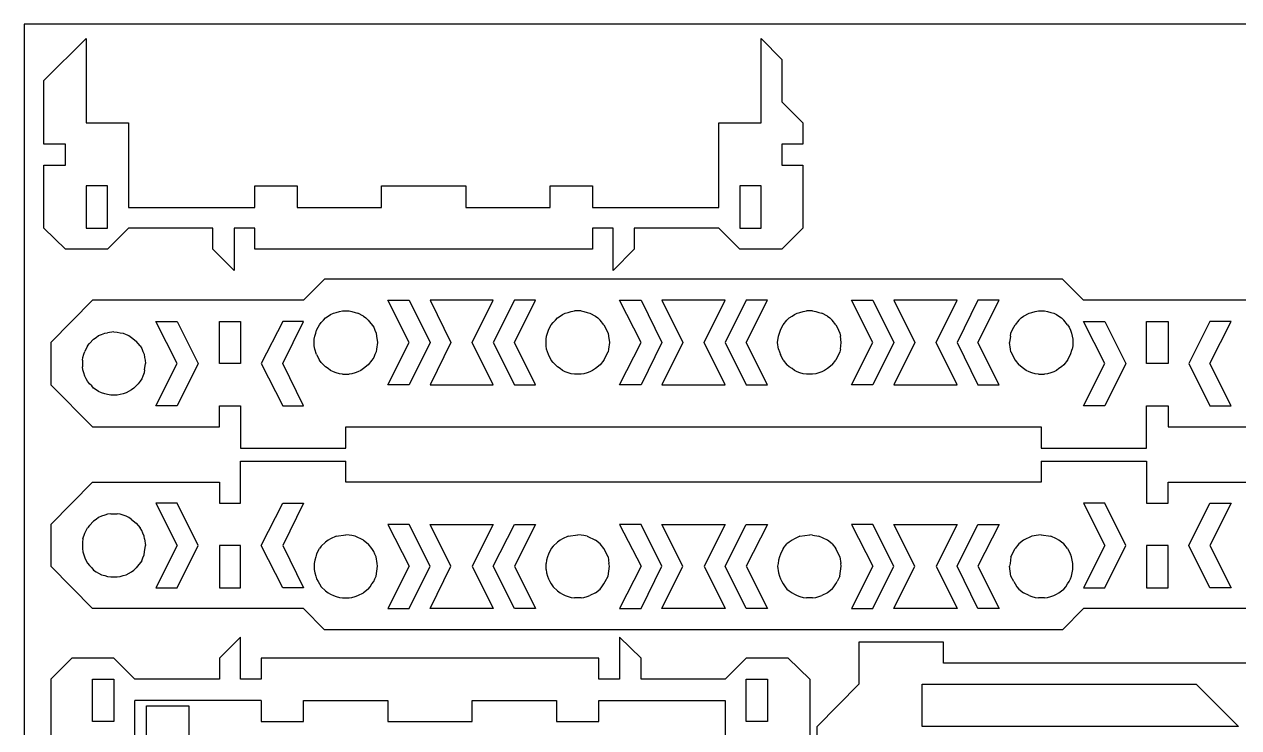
# Model space of a CAD drawing. Extents: x -1891 to 1891, y -1891 to 1891.
# Drawn here: x -1891 to 321, y 610 to 1891 of the extents above; entities that cross this region are included whole.
import ezdxf

# ---------------------------------------------------------------- set-up
doc = ezdxf.new("R2010")
doc.units = 0
doc.header["$MEASUREMENT"] = 0
doc.layers.get('0').update_dxf_attribs({"linetype": 'CONTINUOUS'})

msp = doc.modelspace()

# ---------------------------------------------------------------- linework, layer by layer
for p, q in [((1891.00968, 1891.00968), (-1891.00968, 1891.00968)), ((-1891.00968, 1891.00968), (-1891.00968, -1891.00968)), ((-1855.132176, 1788.792672), (-1778.085516, 1864.992672)), ((-1778.085516, 1864.992672), (-1778.085516, 1711.746)), ((-548.73906, 1711.746), (-548.73906, 1864.992672)), ((-548.73906, 1864.992672), (-510.63906, 1826.892672)), ((-510.63906, 1826.892672), (-510.63906, 1749.846)), ((-1855.132176, 1672.79934), (-1855.132176, 1788.792672)), ((-510.63906, 1749.846), (-472.53906, 1711.746)), ((-1778.085516, 1711.746), (-1701.038844, 1711.746)), ((-1701.038844, 1711.746), (-1701.038844, 1557.652668)), ((-625.785732, 1557.652668), (-625.785732, 1711.746)), ((-625.785732, 1711.746), (-548.73906, 1711.746)), ((-472.53906, 1711.746), (-472.53906, 1672.79934)), ((-1816.185516, 1672.79934), (-1855.132176, 1672.79934)), ((-1816.185516, 1634.69934), (-1816.185516, 1672.79934)), ((-472.53906, 1672.79934), (-510.63906, 1672.79934)), ((-510.63906, 1672.79934), (-510.63906, 1634.69934)), ((-1855.132176, 1519.552668), (-1855.132176, 1634.69934)), ((-1855.132176, 1634.69934), (-1816.185516, 1634.69934)), ((-510.63906, 1634.69934), (-472.53906, 1634.69934)), ((-472.53906, 1634.69934), (-472.53906, 1519.552668)), ((-1778.085516, 1596.59934), (-1778.085516, 1519.552668)), ((-1739.138844, 1596.59934), (-1778.085516, 1596.59934)), ((-1739.138844, 1519.552668), (-1739.138844, 1596.59934)), ((-1470.745512, 1596.59934), (-1393.712388, 1596.59934)), ((-1470.745512, 1557.652668), (-1470.745512, 1596.59934)), ((-1393.712388, 1596.59934), (-1393.712388, 1557.652668)), ((-1240.465728, 1596.59934), (-1086.372396, 1596.59934)), ((-1240.465728, 1557.652668), (-1240.465728, 1596.59934)), ((-1086.372396, 1596.59934), (-1086.372396, 1557.652668)), ((-933.125724, 1596.59934), (-856.079064, 1596.59934)), ((-933.125724, 1557.652668), (-933.125724, 1596.59934)), ((-856.079064, 1596.59934), (-856.079064, 1557.652668)), ((-548.73906, 1596.59934), (-587.685732, 1596.59934)), ((-587.685732, 1596.59934), (-587.685732, 1519.552668)), ((-548.73906, 1519.552668), (-548.73906, 1596.59934)), ((-1701.038844, 1557.652668), (-1470.745512, 1557.652668)), ((-1393.712388, 1557.652668), (-1240.465728, 1557.652668)), ((-1086.372396, 1557.652668), (-933.125724, 1557.652668)), ((-856.079064, 1557.652668), (-625.785732, 1557.652668)), ((-1816.185516, 1481.452668), (-1855.132176, 1519.552668)), ((-1778.085516, 1519.552668), (-1739.138844, 1519.552668)), ((-1701.038844, 1519.552668), (-1739.138844, 1481.452668)), ((-1547.792184, 1519.552668), (-1701.038844, 1519.552668)), ((-1547.792184, 1481.452668), (-1547.792184, 1519.552668)), ((-1470.745512, 1519.552668), (-1508.845512, 1519.552668)), ((-1508.845512, 1519.552668), (-1508.845512, 1442.506008)), ((-1470.745512, 1481.452668), (-1470.745512, 1519.552668)), ((-817.979064, 1519.552668), (-856.079064, 1519.552668)), ((-856.079064, 1519.552668), (-856.079064, 1481.452668)), ((-817.979064, 1442.506008), (-817.979064, 1519.552668)), ((-779.879064, 1519.552668), (-779.879064, 1481.452668)), ((-625.785732, 1519.552668), (-779.879064, 1519.552668)), ((-587.685732, 1481.452668), (-625.785732, 1519.552668)), ((-587.685732, 1519.552668), (-548.73906, 1519.552668)), ((-472.53906, 1519.552668), (-510.63906, 1481.452668)), ((-1739.138844, 1481.452668), (-1816.185516, 1481.452668)), ((-1508.845512, 1442.506008), (-1547.792184, 1481.452668)), ((-856.079064, 1481.452668), (-1470.745512, 1481.452668)), ((-779.879064, 1481.452668), (-817.979064, 1442.506008)), ((-510.63906, 1481.452668), (-587.685732, 1481.452668)), ((-1344.063012, 1426.641004), (-1382.163012, 1388.541004)), ((0.416556, 1426.641004), (-1344.063012, 1426.641004)), ((38.516556, 1388.541004), (0.416556, 1426.641004)), ((-1766.549676, 1388.541004), (-1842.749676, 1311.494332)), ((-1382.163012, 1388.541004), (-1766.549676, 1388.541004)), ((-1228.929888, 1388.541004), (-1189.983228, 1388.541004)), ((-1189.983228, 1311.494332), (-1228.929888, 1388.541004)), ((-1189.983228, 1388.541004), (-1151.883228, 1311.494332)), ((-1151.883228, 1388.541004), (-1113.783228, 1311.494332)), ((-1036.736556, 1388.541004), (-1151.883228, 1388.541004)), ((-1074.836556, 1311.494332), (-1036.736556, 1388.541004)), ((-997.789896, 1388.541004), (-1036.736556, 1311.494332)), ((-959.689896, 1388.541004), (-997.789896, 1388.541004)), ((-997.789896, 1311.494332), (-959.689896, 1388.541004)), ((-767.496564, 1311.494332), (-806.443224, 1388.541004)), ((-806.443224, 1388.541004), (-767.496564, 1388.541004)), ((-767.496564, 1388.541004), (-729.396564, 1311.494332)), ((-614.249892, 1388.541004), (-729.396564, 1388.541004)), ((-729.396564, 1388.541004), (-691.296564, 1311.494332)), ((-652.349892, 1311.494332), (-614.249892, 1388.541004)), ((-576.149892, 1388.541004), (-614.249892, 1311.494332)), ((-537.203232, 1388.541004), (-576.149892, 1388.541004)), ((-576.149892, 1311.494332), (-537.203232, 1388.541004)), ((-345.009888, 1311.494332), (-383.95656, 1388.541004)), ((-383.95656, 1388.541004), (-345.009888, 1388.541004)), ((-345.009888, 1388.541004), (-306.909888, 1311.494332)), ((-306.909888, 1388.541004), (-268.809888, 1311.494332)), ((-191.763228, 1388.541004), (-306.909888, 1388.541004)), ((-229.863228, 1311.494332), (-191.763228, 1388.541004)), ((-153.676776, 1388.541004), (-191.763228, 1311.494332)), ((-114.730104, 1388.541004), (-153.676776, 1388.541004)), ((-153.676776, 1311.494332), (-114.730104, 1388.541004)), ((422.903232, 1388.541004), (38.516556, 1388.541004)), ((-1651.403016, 1349.594332), (-1612.456344, 1349.594332)), ((-1612.456344, 1273.394332), (-1651.403016, 1349.594332)), ((-1612.456344, 1349.594332), (-1574.356344, 1273.394332)), ((-1535.409684, 1349.594332), (-1497.309684, 1349.594332)), ((-1535.409684, 1273.394332), (-1535.409684, 1349.594332)), ((-1497.309684, 1349.594332), (-1497.309684, 1273.394332)), ((-1420.263012, 1349.594332), (-1459.209684, 1273.394332)), ((-1382.163012, 1349.594332), (-1420.263012, 1349.594332)), ((-1420.263012, 1273.394332), (-1382.163012, 1349.594332)), ((-1349.98968, 1347.901), (-1345.756344, 1352.134336)), ((-1345.756344, 1352.134336), (-1342.36968, 1356.367672)), ((-1342.36968, 1356.367672), (-1337.289684, 1359.754336)), ((-1337.289684, 1359.754336), (-1333.056348, 1362.29434)), ((-1333.056348, 1362.29434), (-1327.976352, 1364.834332)), ((-1327.976352, 1364.834332), (-1322.896344, 1366.527664)), ((-1322.896344, 1366.527664), (-1316.983224, 1368.221008)), ((-1316.983224, 1368.221008), (-1311.056556, 1369.067668)), ((-1311.056556, 1369.067668), (-1299.203232, 1369.067668)), ((-1299.203232, 1369.067668), (-1294.123224, 1368.221008)), ((-1294.123224, 1368.221008), (-1288.196556, 1366.527664)), ((-1288.196556, 1366.527664), (-1283.11656, 1364.834332)), ((-1272.956556, 1359.754336), (-1283.11656, 1364.834332)), ((-1272.956556, 1359.754336), (-1268.723232, 1356.367672)), ((-1268.723232, 1356.367672), (-1264.489896, 1352.134336)), ((-1264.489896, 1352.134336), (-1254.329892, 1339.43434)), ((-927.516564, 1347.901), (-923.283228, 1352.134336)), ((-923.283228, 1352.134336), (-919.896564, 1356.367672)), ((-919.896564, 1356.367672), (-914.816556, 1359.754336)), ((-914.816556, 1359.754336), (-910.583232, 1362.29434)), ((-910.583232, 1362.29434), (-905.503224, 1364.834332)), ((-905.503224, 1364.834332), (-900.423228, 1366.527664)), ((-900.423228, 1366.527664), (-894.49656, 1368.221008)), ((-894.49656, 1368.221008), (-888.569892, 1369.067668)), ((-876.716556, 1369.067668), (-888.569892, 1369.067668)), ((-876.716556, 1369.067668), (-871.63656, 1368.221008)), ((-871.63656, 1368.221008), (-865.709892, 1366.527664)), ((-865.709892, 1366.527664), (-860.629896, 1364.834332)), ((-860.629896, 1364.834332), (-850.469892, 1359.754336)), ((-850.469892, 1359.754336), (-846.236556, 1356.367672)), ((-846.236556, 1356.367672), (-842.003232, 1352.134336)), ((-835.229892, 1343.667664), (-842.003232, 1352.134336)), ((-508.416564, 1343.667664), (-501.643224, 1352.134336)), ((-501.643224, 1352.134336), (-497.409888, 1356.367672)), ((-497.409888, 1356.367672), (-492.329892, 1359.754336)), ((-492.329892, 1359.754336), (-488.096556, 1362.29434)), ((-488.096556, 1362.29434), (-483.01656, 1364.834332)), ((-483.01656, 1364.834332), (-477.936564, 1366.527664)), ((-477.936564, 1366.527664), (-472.009896, 1368.221008)), ((-472.009896, 1368.221008), (-466.083228, 1369.067668)), ((-455.076564, 1369.067668), (-466.083228, 1369.067668)), ((-455.076564, 1369.067668), (-449.149896, 1368.221008)), ((-449.149896, 1368.221008), (-443.223228, 1366.527664)), ((-443.223228, 1366.527664), (-438.143232, 1364.834332)), ((-427.983228, 1359.754336), (-438.143232, 1364.834332)), ((-427.983228, 1359.754336), (-423.749892, 1356.367672)), ((-423.749892, 1356.367672), (-419.516556, 1352.134336)), ((-412.743228, 1343.667664), (-419.516556, 1352.134336)), ((-79.170108, 1352.134336), (-85.943436, 1343.667664)), ((-79.170108, 1352.134336), (-74.936772, 1356.367672)), ((-74.936772, 1356.367672), (-70.703436, 1359.754336)), ((-70.703436, 1359.754336), (-60.543444, 1364.834332)), ((-60.543444, 1364.834332), (-55.463436, 1366.527664)), ((-55.463436, 1366.527664), (-49.536768, 1368.221008)), ((-49.536768, 1368.221008), (-43.610112, 1369.067668)), ((-43.610112, 1369.067668), (-32.603436, 1369.067668)), ((-32.603436, 1369.067668), (-26.676768, 1368.221008)), ((-26.676768, 1368.221008), (-20.750112, 1366.527664)), ((-20.750112, 1366.527664), (-15.670104, 1364.834332)), ((-15.670104, 1364.834332), (-10.590108, 1362.29434)), ((-10.590108, 1362.29434), (-6.356772, 1359.754336)), ((-6.356772, 1359.754336), (-1.276776, 1356.367672)), ((-1.276776, 1356.367672), (2.95656, 1352.134336)), ((9.729888, 1343.667664), (2.95656, 1352.134336)), ((38.516556, 1349.594332), (77.463228, 1349.594332)), ((77.463228, 1273.394332), (38.516556, 1349.594332)), ((77.463228, 1349.594332), (115.563228, 1273.394332)), ((153.663228, 1349.594332), (192.609888, 1349.594332)), ((153.663228, 1273.394332), (153.663228, 1349.594332)), ((192.609888, 1349.594332), (192.609888, 1273.394332)), ((268.809888, 1349.594332), (230.709888, 1273.394332)), ((307.75656, 1349.594332), (268.809888, 1349.594332)), ((268.809888, 1273.394332), (307.75656, 1349.594332)), ((-1750.463016, 1325.887672), (-1744.536348, 1328.427664)), ((-1744.536348, 1328.427664), (-1739.456352, 1329.274336)), ((-1727.603016, 1330.967668), (-1739.456352, 1329.274336)), ((-1727.603016, 1330.967668), (-1721.676348, 1330.121008)), ((-1721.676348, 1330.121008), (-1716.596352, 1329.274336)), ((-1716.596352, 1329.274336), (-1710.669684, 1328.427664)), ((-1710.669684, 1328.427664), (-1705.589676, 1325.887672)), ((-1361.843016, 1323.347668), (-1360.149684, 1328.427664)), ((-1360.149684, 1328.427664), (-1358.456352, 1334.354332)), ((-1358.456352, 1334.354332), (-1355.916348, 1339.43434)), ((-1355.916348, 1339.43434), (-1353.376344, 1343.667664)), ((-1353.376344, 1343.667664), (-1349.98968, 1347.901)), ((-1254.329892, 1339.43434), (-1252.63656, 1334.354332)), ((-1252.63656, 1334.354332), (-1250.096556, 1328.427664)), ((-1250.096556, 1328.427664), (-1249.249896, 1323.347668)), ((-939.369888, 1323.347668), (-937.676556, 1328.427664)), ((-937.676556, 1328.427664), (-935.983224, 1334.354332)), ((-935.983224, 1334.354332), (-933.443232, 1339.43434)), ((-933.443232, 1339.43434), (-930.903228, 1343.667664)), ((-930.903228, 1343.667664), (-927.516564, 1347.901)), ((-835.229892, 1343.667664), (-832.689888, 1339.43434)), ((-832.689888, 1339.43434), (-830.149896, 1334.354332)), ((-830.149896, 1334.354332), (-827.609892, 1328.427664)), ((-827.609892, 1328.427664), (-826.763232, 1323.347668)), ((-516.883224, 1323.347668), (-515.189892, 1328.427664)), ((-515.189892, 1328.427664), (-513.49656, 1334.354332)), ((-513.49656, 1334.354332), (-510.956556, 1339.43434)), ((-510.956556, 1339.43434), (-508.416564, 1343.667664)), ((-412.743228, 1343.667664), (-410.203224, 1339.43434)), ((-410.203224, 1339.43434), (-407.663232, 1334.354332)), ((-407.663232, 1334.354332), (-405.123228, 1328.427664)), ((-405.123228, 1328.427664), (-404.276556, 1323.347668)), ((-94.410108, 1323.347668), (-93.563436, 1328.427664)), ((-93.563436, 1328.427664), (-91.023444, 1334.354332)), ((-91.023444, 1334.354332), (-88.48344, 1339.43434)), ((-88.48344, 1339.43434), (-85.943436, 1343.667664)), ((9.729888, 1343.667664), (12.269892, 1339.43434)), ((12.269892, 1339.43434), (14.809896, 1334.354332)), ((14.809896, 1334.354332), (16.503228, 1328.427664)), ((16.503228, 1328.427664), (18.19656, 1323.347668)), ((-1842.749676, 1311.494332), (-1842.749676, 1234.447672)), ((-1775.863008, 1305.567664), (-1780.943016, 1295.407672)), ((-1775.863008, 1305.567664), (-1772.476344, 1309.801)), ((-1772.476344, 1309.801), (-1764.856344, 1317.421)), ((-1764.856344, 1317.421), (-1759.776348, 1320.807664)), ((-1759.776348, 1320.807664), (-1755.543012, 1324.19434)), ((-1755.543012, 1324.19434), (-1750.463016, 1325.887672)), ((-1705.589676, 1325.887672), (-1700.50968, 1324.19434)), ((-1700.50968, 1324.19434), (-1695.429684, 1320.807664)), ((-1695.429684, 1320.807664), (-1686.963012, 1314.034336)), ((-1680.189684, 1305.567664), (-1686.963012, 1314.034336)), ((-1680.189684, 1305.567664), (-1676.803008, 1300.487668)), ((-1362.689676, 1317.421), (-1361.843016, 1323.347668)), ((-1362.689676, 1305.567664), (-1362.689676, 1317.421)), ((-1361.843016, 1299.641008), (-1362.689676, 1305.567664)), ((-1249.249896, 1323.347668), (-1247.556564, 1311.494332)), ((-1247.556564, 1311.494332), (-1249.249896, 1299.641008)), ((-1228.929888, 1234.447672), (-1189.983228, 1311.494332)), ((-1151.883228, 1311.494332), (-1189.983228, 1234.447672)), ((-1113.783228, 1311.494332), (-1151.883228, 1234.447672)), ((-1036.736556, 1234.447672), (-1074.836556, 1311.494332)), ((-1036.736556, 1311.494332), (-997.789896, 1234.447672)), ((-959.689896, 1234.447672), (-997.789896, 1311.494332)), ((-940.21656, 1317.421), (-939.369888, 1323.347668)), ((-940.21656, 1305.567664), (-940.21656, 1317.421)), ((-939.369888, 1299.641008), (-940.21656, 1305.567664)), ((-826.763232, 1323.347668), (-825.069888, 1311.494332)), ((-825.069888, 1311.494332), (-826.763232, 1299.641008)), ((-806.443224, 1234.447672), (-767.496564, 1311.494332)), ((-729.396564, 1311.494332), (-767.496564, 1234.447672)), ((-691.296564, 1311.494332), (-729.396564, 1234.447672)), ((-614.249892, 1234.447672), (-652.349892, 1311.494332)), ((-614.249892, 1311.494332), (-576.149892, 1234.447672)), ((-537.203232, 1234.447672), (-576.149892, 1311.494332)), ((-518.576556, 1311.494332), (-516.883224, 1323.347668)), ((-516.883224, 1299.641008), (-518.576556, 1311.494332)), ((-402.583224, 1311.494332), (-404.276556, 1323.347668)), ((-404.276556, 1299.641008), (-402.583224, 1311.494332)), ((-383.95656, 1234.447672), (-345.009888, 1311.494332)), ((-306.909888, 1311.494332), (-345.009888, 1234.447672)), ((-268.809888, 1311.494332), (-306.909888, 1234.447672)), ((-191.763228, 1234.447672), (-229.863228, 1311.494332)), ((-191.763228, 1311.494332), (-153.676776, 1234.447672)), ((-114.730104, 1234.447672), (-153.676776, 1311.494332)), ((-94.410108, 1323.347668), (-96.10344, 1311.494332)), ((-94.410108, 1299.641008), (-96.10344, 1311.494332)), ((18.19656, 1323.347668), (19.043232, 1317.421)), ((19.043232, 1305.567664), (18.19656, 1299.641008)), ((19.043232, 1317.421), (19.043232, 1305.567664)), ((-1785.176352, 1279.321), (-1784.32968, 1284.401008)), ((-1784.32968, 1284.401008), (-1782.636348, 1290.327664)), ((-1782.636348, 1290.327664), (-1780.943016, 1295.407672)), ((-1676.803008, 1300.487668), (-1675.109676, 1295.407672)), ((-1675.109676, 1295.407672), (-1672.569684, 1290.327664)), ((-1672.569684, 1290.327664), (-1671.723012, 1284.401008)), ((-1671.723012, 1284.401008), (-1670.876352, 1279.321)), ((-1358.456352, 1289.481004), (-1361.843016, 1299.641008)), ((-1358.456352, 1289.481004), (-1353.376344, 1279.321)), ((-1254.329892, 1284.401008), (-1257.716556, 1279.321)), ((-1252.63656, 1289.481004), (-1254.329892, 1284.401008)), ((-1250.096556, 1294.561), (-1252.63656, 1289.481004)), ((-1249.249896, 1299.641008), (-1250.096556, 1294.561)), ((-935.983224, 1289.481004), (-939.369888, 1299.641008)), ((-930.903228, 1279.321), (-935.983224, 1289.481004)), ((-835.229892, 1279.321), (-827.609892, 1294.561)), ((-826.763232, 1299.641008), (-827.609892, 1294.561)), ((-516.883224, 1299.641008), (-513.49656, 1289.481004)), ((-508.416564, 1279.321), (-513.49656, 1289.481004)), ((-405.123228, 1294.561), (-412.743228, 1279.321)), ((-404.276556, 1299.641008), (-405.123228, 1294.561)), ((-93.563436, 1294.561), (-94.410108, 1299.641008)), ((-93.563436, 1294.561), (-85.943436, 1279.321)), ((9.729888, 1279.321), (14.809896, 1289.481004)), ((14.809896, 1289.481004), (18.19656, 1299.641008)), ((-1785.176352, 1279.321), (-1785.176352, 1267.467664)), ((-1784.32968, 1261.541008), (-1785.176352, 1267.467664)), ((-1782.636348, 1256.461), (-1784.32968, 1261.541008)), ((-1671.723012, 1261.541008), (-1672.569684, 1256.461)), ((-1671.723012, 1261.541008), (-1670.02968, 1273.394332)), ((-1670.876352, 1279.321), (-1670.02968, 1273.394332)), ((-1651.403016, 1196.347672), (-1612.456344, 1273.394332)), ((-1574.356344, 1273.394332), (-1612.456344, 1196.347672)), ((-1497.309684, 1273.394332), (-1535.409684, 1273.394332)), ((-1459.209684, 1273.394332), (-1420.263012, 1196.347672)), ((-1382.163012, 1196.347672), (-1420.263012, 1273.394332)), ((-1349.98968, 1275.087664), (-1353.376344, 1279.321)), ((-1342.36968, 1267.467664), (-1349.98968, 1275.087664)), ((-1337.289684, 1264.081), (-1342.36968, 1267.467664)), ((-1333.056348, 1260.694336), (-1337.289684, 1264.081)), ((-1272.956556, 1264.081), (-1278.036564, 1260.694336)), ((-1264.489896, 1270.85434), (-1272.956556, 1264.081)), ((-1257.716556, 1279.321), (-1264.489896, 1270.85434)), ((-927.516564, 1275.087664), (-930.903228, 1279.321)), ((-919.896564, 1267.467664), (-927.516564, 1275.087664)), ((-914.816556, 1264.081), (-919.896564, 1267.467664)), ((-910.583232, 1260.694336), (-914.816556, 1264.081)), ((-850.469892, 1264.081), (-855.549888, 1260.694336)), ((-842.003232, 1270.85434), (-850.469892, 1264.081)), ((-835.229892, 1279.321), (-842.003232, 1270.85434)), ((-508.416564, 1279.321), (-501.643224, 1270.85434)), ((-497.409888, 1267.467664), (-501.643224, 1270.85434)), ((-492.329892, 1264.081), (-497.409888, 1267.467664)), ((-488.096556, 1260.694336), (-492.329892, 1264.081)), ((-427.983228, 1264.081), (-433.063224, 1260.694336)), ((-419.516556, 1270.85434), (-427.983228, 1264.081)), ((-419.516556, 1270.85434), (-412.743228, 1279.321)), ((-85.943436, 1279.321), (-79.170108, 1270.85434)), ((-70.703436, 1264.081), (-79.170108, 1270.85434)), ((-65.62344, 1260.694336), (-70.703436, 1264.081)), ((-6.356772, 1264.081), (-10.590108, 1260.694336)), ((-1.276776, 1267.467664), (-6.356772, 1264.081)), ((2.95656, 1270.85434), (-1.276776, 1267.467664)), ((9.729888, 1279.321), (2.95656, 1270.85434)), ((38.516556, 1196.347672), (77.463228, 1273.394332)), ((115.563228, 1273.394332), (77.463228, 1196.347672)), ((192.609888, 1273.394332), (153.663228, 1273.394332)), ((230.709888, 1273.394332), (268.809888, 1196.347672)), ((307.75656, 1196.347672), (268.809888, 1273.394332)), ((-1780.943016, 1250.534332), (-1782.636348, 1256.461)), ((-1778.403012, 1245.454336), (-1780.943016, 1250.534332)), ((-1775.863008, 1241.221), (-1778.403012, 1245.454336)), ((-1772.476344, 1236.141004), (-1775.863008, 1241.221)), ((-1680.189684, 1241.221), (-1683.576348, 1236.141004)), ((-1676.803008, 1245.454336), (-1680.189684, 1241.221)), ((-1675.109676, 1250.534332), (-1676.803008, 1245.454336)), ((-1672.569684, 1256.461), (-1675.109676, 1250.534332)), ((-1327.976352, 1258.154332), (-1333.056348, 1260.694336)), ((-1322.896344, 1256.461), (-1327.976352, 1258.154332)), ((-1316.983224, 1254.767668), (-1322.896344, 1256.461)), ((-1311.056556, 1253.921008), (-1316.983224, 1254.767668)), ((-1311.056556, 1253.921008), (-1299.203232, 1253.921008)), ((-1294.123224, 1254.767668), (-1299.203232, 1253.921008)), ((-1288.196556, 1256.461), (-1294.123224, 1254.767668)), ((-1283.11656, 1258.154332), (-1288.196556, 1256.461)), ((-1278.036564, 1260.694336), (-1283.11656, 1258.154332)), ((-905.503224, 1258.154332), (-910.583232, 1260.694336)), ((-900.423228, 1256.461), (-905.503224, 1258.154332)), ((-894.49656, 1254.767668), (-900.423228, 1256.461)), ((-888.569892, 1253.921008), (-894.49656, 1254.767668)), ((-876.716556, 1253.921008), (-888.569892, 1253.921008)), ((-871.63656, 1254.767668), (-876.716556, 1253.921008)), ((-865.709892, 1256.461), (-871.63656, 1254.767668)), ((-860.629896, 1258.154332), (-865.709892, 1256.461)), ((-855.549888, 1260.694336), (-860.629896, 1258.154332)), ((-483.01656, 1258.154332), (-488.096556, 1260.694336)), ((-477.936564, 1256.461), (-483.01656, 1258.154332)), ((-472.009896, 1254.767668), (-477.936564, 1256.461)), ((-466.083228, 1253.921008), (-472.009896, 1254.767668)), ((-455.076564, 1253.921008), (-466.083228, 1253.921008)), ((-449.149896, 1254.767668), (-455.076564, 1253.921008)), ((-443.223228, 1256.461), (-449.149896, 1254.767668)), ((-438.143232, 1258.154332), (-443.223228, 1256.461)), ((-433.063224, 1260.694336), (-438.143232, 1258.154332)), ((-60.543444, 1258.154332), (-65.62344, 1260.694336)), ((-55.463436, 1256.461), (-60.543444, 1258.154332)), ((-49.536768, 1254.767668), (-55.463436, 1256.461)), ((-43.610112, 1253.921008), (-49.536768, 1254.767668)), ((-43.610112, 1253.921008), (-32.603436, 1253.921008)), ((-26.676768, 1254.767668), (-32.603436, 1253.921008)), ((-20.750112, 1256.461), (-26.676768, 1254.767668)), ((-15.670104, 1258.154332), (-20.750112, 1256.461)), ((-10.590108, 1260.694336), (-15.670104, 1258.154332)), ((-1842.749676, 1234.447672), (-1766.549676, 1158.247672)), ((-1768.243008, 1232.75434), (-1772.476344, 1236.141004)), ((-1764.856344, 1228.521004), (-1768.243008, 1232.75434)), ((-1759.776348, 1225.13434), (-1764.856344, 1228.521004)), ((-1755.543012, 1222.594336), (-1759.776348, 1225.13434)), ((-1750.463016, 1220.054332), (-1755.543012, 1222.594336)), ((-1744.536348, 1218.361), (-1750.463016, 1220.054332)), ((-1739.456352, 1216.667668), (-1744.536348, 1218.361)), ((-1710.669684, 1218.361), (-1716.596352, 1216.667668)), ((-1705.589676, 1220.054332), (-1710.669684, 1218.361)), ((-1695.429684, 1225.13434), (-1705.589676, 1220.054332)), ((-1691.196348, 1228.521004), (-1695.429684, 1225.13434)), ((-1691.196348, 1228.521004), (-1683.576348, 1236.141004)), ((-1189.983228, 1234.447672), (-1228.929888, 1234.447672)), ((-1151.883228, 1234.447672), (-1036.736556, 1234.447672)), ((-997.789896, 1234.447672), (-959.689896, 1234.447672)), ((-767.496564, 1234.447672), (-806.443224, 1234.447672)), ((-729.396564, 1234.447672), (-614.249892, 1234.447672)), ((-576.149892, 1234.447672), (-537.203232, 1234.447672)), ((-345.009888, 1234.447672), (-383.95656, 1234.447672)), ((-306.909888, 1234.447672), (-191.763228, 1234.447672)), ((-153.676776, 1234.447672), (-114.730104, 1234.447672)), ((-1733.529684, 1215.821008), (-1739.456352, 1216.667668)), ((-1721.676348, 1215.821008), (-1733.529684, 1215.821008)), ((-1716.596352, 1216.667668), (-1721.676348, 1215.821008)), ((-1612.456344, 1196.347672), (-1651.403016, 1196.347672)), ((-1535.409684, 1158.247672), (-1535.409684, 1196.347672)), ((-1535.409684, 1196.347672), (-1497.309684, 1196.347672)), ((-1497.309684, 1196.347672), (-1497.309684, 1119.314548)), ((-1420.263012, 1196.347672), (-1382.163012, 1196.347672)), ((77.463228, 1196.347672), (38.516556, 1196.347672)), ((153.663228, 1119.314548), (153.663228, 1196.347672)), ((153.663228, 1196.347672), (192.609888, 1196.347672)), ((192.609888, 1196.347672), (192.609888, 1158.247672)), ((268.809888, 1196.347672), (307.75656, 1196.347672)), ((-1766.549676, 1158.247672), (-1535.409684, 1158.247672)), ((-1305.129888, 1119.314548), (-1305.129888, 1158.247672)), ((-1305.129888, 1158.247672), (-38.530104, 1158.247672)), ((-38.530104, 1158.247672), (-38.530104, 1119.314548)), ((192.609888, 1158.247672), (422.903232, 1158.247672)), ((-1497.309684, 1119.314548), (-1305.129888, 1119.314548)), ((-38.530104, 1119.314548), (153.663228, 1119.314548)), ((-1497.309684, 1019.239548), (-1497.309684, 1095.439548)), ((-1497.309684, 1095.439548), (-1305.129888, 1095.439548)), ((-1305.129888, 1057.339548), (-1305.129888, 1095.439548)), ((-38.530104, 1095.439548), (153.663228, 1095.439548)), ((-38.530104, 1095.439548), (-38.530104, 1057.339548)), ((153.663228, 1095.439548), (153.663228, 1019.239548)), ((-1842.749676, 980.292888), (-1766.549676, 1057.339548)), ((-1766.549676, 1057.339548), (-1535.409684, 1057.339548)), ((-1535.409684, 1057.339548), (-1535.409684, 1019.239548)), ((-38.530104, 1057.339548), (-1305.129888, 1057.339548)), ((192.609888, 1019.239548), (192.609888, 1057.339548)), ((192.609888, 1057.339548), (422.903232, 1057.339548)), ((-1612.456344, 1019.239548), (-1651.403016, 1019.239548)), ((-1651.403016, 1019.239548), (-1612.456344, 942.192888)), ((-1574.356344, 942.192888), (-1612.456344, 1019.239548)), ((-1535.409684, 1019.239548), (-1497.309684, 1019.239548)), ((-1459.209684, 942.192888), (-1420.263012, 1019.239548)), ((-1420.263012, 1019.239548), (-1382.163012, 1019.239548)), ((-1382.163012, 1019.239548), (-1420.263012, 942.192888)), ((77.463228, 1019.239548), (38.516556, 1019.239548)), ((38.516556, 1019.239548), (77.463228, 942.192888)), ((115.563228, 942.192888), (77.463228, 1019.239548)), ((153.663228, 1019.239548), (192.609888, 1019.239548)), ((230.709888, 942.192888), (268.809888, 1019.239548)), ((268.809888, 1019.239548), (307.75656, 1019.239548)), ((307.75656, 1019.239548), (268.809888, 942.192888)), ((-1744.536348, 997.22622), (-1750.463016, 995.532888)), ((-1739.456352, 998.919552), (-1744.536348, 997.22622)), ((-1733.529684, 999.766212), (-1739.456352, 998.919552)), ((-1733.529684, 999.766212), (-1721.676348, 999.766212)), ((-1716.596352, 998.919552), (-1721.676348, 999.766212)), ((-1710.669684, 997.22622), (-1716.596352, 998.919552)), ((-1705.589676, 995.532888), (-1710.669684, 997.22622)), ((-1842.749676, 980.292888), (-1842.749676, 904.092888)), ((-1780.943016, 964.206216), (-1775.863008, 974.36622)), ((-1772.476344, 978.599544), (-1775.863008, 974.36622)), ((-1764.856344, 986.219544), (-1772.476344, 978.599544)), ((-1759.776348, 989.60622), (-1764.856344, 986.219544)), ((-1755.543012, 992.992884), (-1759.776348, 989.60622)), ((-1750.463016, 995.532888), (-1755.543012, 992.992884)), ((-1700.50968, 992.992884), (-1705.589676, 995.532888)), ((-1695.429684, 989.60622), (-1700.50968, 992.992884)), ((-1695.429684, 989.60622), (-1686.963012, 982.83288)), ((-1686.963012, 982.83288), (-1680.189684, 974.36622)), ((-1676.803008, 969.286212), (-1680.189684, 974.36622)), ((-1189.983228, 980.292888), (-1228.929888, 980.292888)), ((-1228.929888, 980.292888), (-1189.983228, 904.092888)), ((-1151.883228, 904.092888), (-1189.983228, 980.292888)), ((-1113.783228, 904.092888), (-1151.883228, 980.292888)), ((-1151.883228, 980.292888), (-1036.736556, 980.292888)), ((-1036.736556, 980.292888), (-1074.836556, 904.092888)), ((-1036.736556, 904.092888), (-997.789896, 980.292888)), ((-959.689896, 980.292888), (-997.789896, 904.092888)), ((-997.789896, 980.292888), (-959.689896, 980.292888)), ((-806.443224, 980.292888), (-767.496564, 904.092888)), ((-767.496564, 980.292888), (-806.443224, 980.292888)), ((-729.396564, 904.092888), (-767.496564, 980.292888)), ((-729.396564, 980.292888), (-614.249892, 980.292888)), ((-691.296564, 904.092888), (-729.396564, 980.292888)), ((-614.249892, 980.292888), (-652.349892, 904.092888)), ((-614.249892, 904.092888), (-576.149892, 980.292888)), ((-537.203232, 980.292888), (-576.149892, 904.092888)), ((-576.149892, 980.292888), (-537.203232, 980.292888)), ((-383.95656, 980.292888), (-345.009888, 904.092888)), ((-345.009888, 980.292888), (-383.95656, 980.292888)), ((-306.909888, 904.092888), (-345.009888, 980.292888)), ((-306.909888, 980.292888), (-191.763228, 980.292888)), ((-268.809888, 904.092888), (-306.909888, 980.292888)), ((-191.763228, 980.292888), (-229.863228, 904.092888)), ((-191.763228, 904.092888), (-153.676776, 980.292888)), ((-114.730104, 980.292888), (-153.676776, 904.092888)), ((-153.676776, 980.292888), (-114.730104, 980.292888)), ((-1784.32968, 954.046212), (-1785.176352, 948.119544)), ((-1784.32968, 954.046212), (-1780.943016, 964.206216)), ((-1675.109676, 964.206216), (-1676.803008, 969.286212)), ((-1672.569684, 959.12622), (-1675.109676, 964.206216)), ((-1671.723012, 954.046212), (-1672.569684, 959.12622)), ((-1671.723012, 954.046212), (-1670.02968, 942.192888)), ((-1337.289684, 951.50622), (-1342.36968, 948.119544)), ((-1333.056348, 954.046212), (-1337.289684, 951.50622)), ((-1322.896344, 959.12622), (-1333.056348, 954.046212)), ((-1322.896344, 959.12622), (-1305.129888, 961.666212)), ((-1299.203232, 960.819552), (-1305.129888, 961.666212)), ((-1294.123224, 959.97288), (-1299.203232, 960.819552)), ((-1288.196556, 959.12622), (-1294.123224, 959.97288)), ((-1272.956556, 951.50622), (-1288.196556, 959.12622)), ((-1272.956556, 951.50622), (-1264.489896, 944.73288)), ((-914.816556, 951.50622), (-919.896564, 948.119544)), ((-910.583232, 954.046212), (-914.816556, 951.50622)), ((-900.423228, 959.12622), (-910.583232, 954.046212)), ((-900.423228, 959.12622), (-882.643224, 961.666212)), ((-876.716556, 960.819552), (-882.643224, 961.666212)), ((-871.63656, 959.97288), (-876.716556, 960.819552)), ((-865.709892, 959.12622), (-871.63656, 959.97288)), ((-865.709892, 959.12622), (-850.469892, 951.50622)), ((-842.003232, 944.73288), (-850.469892, 951.50622)), ((-492.329892, 951.50622), (-497.409888, 948.119544)), ((-488.096556, 954.046212), (-492.329892, 951.50622)), ((-477.936564, 959.12622), (-488.096556, 954.046212)), ((-477.936564, 959.12622), (-460.15656, 961.666212)), ((-455.076564, 960.819552), (-460.15656, 961.666212)), ((-455.076564, 960.819552), (-443.223228, 959.12622)), ((-427.983228, 951.50622), (-443.223228, 959.12622)), ((-419.516556, 944.73288), (-427.983228, 951.50622)), ((-70.703436, 951.50622), (-79.170108, 944.73288)), ((-55.463436, 959.12622), (-70.703436, 951.50622)), ((-43.610112, 960.819552), (-55.463436, 959.12622)), ((-38.530104, 961.666212), (-43.610112, 960.819552)), ((-38.530104, 961.666212), (-20.750112, 959.12622)), ((-10.590108, 954.046212), (-20.750112, 959.12622)), ((-6.356772, 951.50622), (-10.590108, 954.046212)), ((-1.276776, 948.119544), (-6.356772, 951.50622)), ((-1785.176352, 948.119544), (-1785.176352, 936.26622)), ((-1785.176352, 936.26622), (-1784.32968, 930.339552)), ((-1784.32968, 930.339552), (-1782.636348, 925.259544)), ((-1672.569684, 925.259544), (-1671.723012, 930.339552)), ((-1671.723012, 930.339552), (-1670.02968, 942.192888)), ((-1612.456344, 942.192888), (-1651.403016, 865.146216)), ((-1612.456344, 865.146216), (-1574.356344, 942.192888)), ((-1497.309684, 942.192888), (-1535.409684, 942.192888)), ((-1535.409684, 942.192888), (-1535.409684, 865.146216)), ((-1497.309684, 865.146216), (-1497.309684, 942.192888)), ((-1420.263012, 865.146216), (-1459.209684, 942.192888)), ((-1420.263012, 942.192888), (-1382.163012, 865.146216)), ((-1358.456352, 926.106216), (-1353.376344, 936.26622)), ((-1349.98968, 940.499544), (-1353.376344, 936.26622)), ((-1342.36968, 948.119544), (-1349.98968, 940.499544)), ((-1257.716556, 936.26622), (-1264.489896, 944.73288)), ((-1254.329892, 931.186212), (-1257.716556, 936.26622)), ((-1252.63656, 926.106216), (-1254.329892, 931.186212)), ((-930.903228, 936.26622), (-935.983224, 926.106216)), ((-927.516564, 940.499544), (-930.903228, 936.26622)), ((-927.516564, 940.499544), (-919.896564, 948.119544)), ((-835.229892, 936.26622), (-842.003232, 944.73288)), ((-827.609892, 921.02622), (-835.229892, 936.26622)), ((-508.416564, 936.26622), (-513.49656, 926.106216)), ((-508.416564, 936.26622), (-501.643224, 944.73288)), ((-497.409888, 948.119544), (-501.643224, 944.73288)), ((-419.516556, 944.73288), (-412.743228, 936.26622)), ((-405.123228, 921.02622), (-412.743228, 936.26622)), ((-93.563436, 921.02622), (-85.943436, 936.26622)), ((-79.170108, 944.73288), (-85.943436, 936.26622)), ((2.95656, 944.73288), (-1.276776, 948.119544)), ((9.729888, 936.26622), (2.95656, 944.73288)), ((9.729888, 936.26622), (14.809896, 926.106216)), ((77.463228, 942.192888), (38.516556, 865.146216)), ((77.463228, 865.146216), (115.563228, 942.192888)), ((192.609888, 942.192888), (153.663228, 942.192888)), ((153.663228, 942.192888), (153.663228, 865.146216)), ((192.609888, 865.146216), (192.609888, 942.192888)), ((268.809888, 865.146216), (230.709888, 942.192888)), ((268.809888, 942.192888), (307.75656, 865.146216)), ((-1782.636348, 925.259544), (-1780.943016, 919.332888)), ((-1780.943016, 919.332888), (-1778.403012, 914.25288)), ((-1778.403012, 914.25288), (-1775.863008, 910.019544)), ((-1775.863008, 910.019544), (-1772.476344, 905.78622)), ((-1676.803008, 914.25288), (-1686.963012, 901.552884)), ((-1676.803008, 914.25288), (-1675.109676, 919.332888)), ((-1675.109676, 919.332888), (-1672.569684, 925.259544)), ((-1361.843016, 915.099552), (-1362.689676, 909.172884)), ((-1362.689676, 909.172884), (-1362.689676, 898.16622)), ((-1360.149684, 921.02622), (-1361.843016, 915.099552)), ((-1358.456352, 926.106216), (-1360.149684, 921.02622)), ((-1250.096556, 921.02622), (-1252.63656, 926.106216)), ((-1248.403224, 909.172884), (-1250.096556, 921.02622)), ((-1247.556564, 904.092888), (-1248.403224, 909.172884)), ((-939.369888, 915.099552), (-940.21656, 909.172884)), ((-940.21656, 898.16622), (-940.21656, 909.172884)), ((-937.676556, 921.02622), (-939.369888, 915.099552)), ((-935.983224, 926.106216), (-937.676556, 921.02622)), ((-827.609892, 921.02622), (-825.91656, 909.172884)), ((-825.069888, 904.092888), (-825.91656, 909.172884)), ((-517.729896, 909.172884), (-518.576556, 904.092888)), ((-516.883224, 915.099552), (-517.729896, 909.172884)), ((-515.189892, 921.02622), (-516.883224, 915.099552)), ((-513.49656, 926.106216), (-515.189892, 921.02622)), ((-405.123228, 921.02622), (-403.429896, 909.172884)), ((-402.583224, 904.092888), (-403.429896, 909.172884)), ((-95.256768, 909.172884), (-96.10344, 904.092888)), ((-93.563436, 921.02622), (-95.256768, 909.172884)), ((16.503228, 921.02622), (14.809896, 926.106216)), ((18.19656, 915.099552), (16.503228, 921.02622)), ((19.043232, 909.172884), (18.19656, 915.099552)), ((19.043232, 898.16622), (19.043232, 909.172884)), ((-1766.549676, 827.046216), (-1842.749676, 904.092888)), ((-1772.476344, 905.78622), (-1768.243008, 901.552884)), ((-1768.243008, 901.552884), (-1764.856344, 897.319548)), ((-1764.856344, 897.319548), (-1759.776348, 893.932884)), ((-1759.776348, 893.932884), (-1755.543012, 891.39288)), ((-1755.543012, 891.39288), (-1750.463016, 888.852888)), ((-1750.463016, 888.852888), (-1744.536348, 887.159544)), ((-1744.536348, 887.159544), (-1739.456352, 885.466212)), ((-1739.456352, 885.466212), (-1733.529684, 884.619552)), ((-1721.676348, 884.619552), (-1716.596352, 885.466212)), ((-1716.596352, 885.466212), (-1710.669684, 887.159544)), ((-1710.669684, 887.159544), (-1705.589676, 888.852888)), ((-1705.589676, 888.852888), (-1695.429684, 893.932884)), ((-1695.429684, 893.932884), (-1691.196348, 897.319548)), ((-1691.196348, 897.319548), (-1686.963012, 901.552884)), ((-1362.689676, 898.16622), (-1361.843016, 892.239552)), ((-1361.843016, 892.239552), (-1360.149684, 886.312884)), ((-1360.149684, 886.312884), (-1358.456352, 881.232888)), ((-1252.63656, 881.232888), (-1250.096556, 886.312884)), ((-1250.096556, 886.312884), (-1247.556564, 904.092888)), ((-1189.983228, 904.092888), (-1228.929888, 827.046216)), ((-1189.983228, 827.046216), (-1151.883228, 904.092888)), ((-1151.883228, 827.046216), (-1113.783228, 904.092888)), ((-1074.836556, 904.092888), (-1036.736556, 827.046216)), ((-997.789896, 827.046216), (-1036.736556, 904.092888)), ((-997.789896, 904.092888), (-959.689896, 827.046216)), ((-940.21656, 898.16622), (-939.369888, 892.239552)), ((-939.369888, 892.239552), (-937.676556, 886.312884)), ((-937.676556, 886.312884), (-935.983224, 881.232888)), ((-832.689888, 876.15288), (-827.609892, 886.312884)), ((-827.609892, 886.312884), (-825.069888, 904.092888)), ((-767.496564, 904.092888), (-806.443224, 827.046216)), ((-767.496564, 827.046216), (-729.396564, 904.092888)), ((-729.396564, 827.046216), (-691.296564, 904.092888)), ((-652.349892, 904.092888), (-614.249892, 827.046216)), ((-576.149892, 827.046216), (-614.249892, 904.092888)), ((-576.149892, 904.092888), (-537.203232, 827.046216)), ((-518.576556, 904.092888), (-516.883224, 892.239552)), ((-516.883224, 892.239552), (-515.189892, 886.312884)), ((-515.189892, 886.312884), (-513.49656, 881.232888)), ((-405.123228, 886.312884), (-410.203224, 876.15288)), ((-405.123228, 886.312884), (-402.583224, 904.092888)), ((-345.009888, 904.092888), (-383.95656, 827.046216)), ((-345.009888, 827.046216), (-306.909888, 904.092888)), ((-306.909888, 827.046216), (-268.809888, 904.092888)), ((-229.863228, 904.092888), (-191.763228, 827.046216)), ((-153.676776, 827.046216), (-191.763228, 904.092888)), ((-153.676776, 904.092888), (-114.730104, 827.046216)), ((-93.563436, 886.312884), (-96.10344, 904.092888)), ((-88.48344, 876.15288), (-93.563436, 886.312884)), ((14.809896, 881.232888), (16.503228, 886.312884)), ((16.503228, 886.312884), (18.19656, 892.239552)), ((18.19656, 892.239552), (19.043232, 898.16622)), ((-1733.529684, 884.619552), (-1721.676348, 884.619552)), ((-1651.403016, 865.146216), (-1612.456344, 865.146216)), ((-1535.409684, 865.146216), (-1497.309684, 865.146216)), ((-1382.163012, 865.146216), (-1420.263012, 865.146216)), ((-1358.456352, 881.232888), (-1355.916348, 876.15288)), ((-1355.916348, 876.15288), (-1353.376344, 871.919544)), ((-1353.376344, 871.919544), (-1349.98968, 866.839548)), ((-1349.98968, 866.839548), (-1342.36968, 859.219548)), ((-1264.489896, 862.606212), (-1261.103232, 866.839548)), ((-1261.103232, 866.839548), (-1257.716556, 871.919544)), ((-1257.716556, 871.919544), (-1254.329892, 876.15288)), ((-1254.329892, 876.15288), (-1252.63656, 881.232888)), ((-935.983224, 881.232888), (-933.443232, 876.15288)), ((-933.443232, 876.15288), (-930.903228, 871.919544)), ((-930.903228, 871.919544), (-927.516564, 866.839548)), ((-919.896564, 859.219548), (-927.516564, 866.839548)), ((-842.003232, 862.606212), (-838.616556, 866.839548)), ((-838.616556, 866.839548), (-835.229892, 871.919544)), ((-835.229892, 871.919544), (-832.689888, 876.15288)), ((-513.49656, 881.232888), (-510.956556, 876.15288)), ((-510.956556, 876.15288), (-508.416564, 871.919544)), ((-508.416564, 871.919544), (-505.029888, 866.839548)), ((-505.029888, 866.839548), (-501.643224, 862.606212)), ((-419.516556, 862.606212), (-416.129892, 866.839548)), ((-416.129892, 866.839548), (-412.743228, 871.919544)), ((-412.743228, 871.919544), (-410.203224, 876.15288)), ((-88.48344, 876.15288), (-85.943436, 871.919544)), ((-85.943436, 871.919544), (-82.556772, 866.839548)), ((-82.556772, 866.839548), (-79.170108, 862.606212)), ((2.95656, 862.606212), (6.343224, 866.839548)), ((6.343224, 866.839548), (9.729888, 871.919544)), ((9.729888, 871.919544), (12.269892, 876.15288)), ((12.269892, 876.15288), (14.809896, 881.232888)), ((38.516556, 865.146216), (77.463228, 865.146216)), ((153.663228, 865.146216), (192.609888, 865.146216)), ((307.75656, 865.146216), (268.809888, 865.146216)), ((-1342.36968, 859.219548), (-1337.289684, 855.832884)), ((-1337.289684, 855.832884), (-1333.056348, 853.29288)), ((-1333.056348, 853.29288), (-1327.976352, 850.752888)), ((-1327.976352, 850.752888), (-1322.896344, 849.059544)), ((-1322.896344, 849.059544), (-1316.983224, 847.366212)), ((-1316.983224, 847.366212), (-1311.056556, 846.519552)), ((-1311.056556, 846.519552), (-1299.203232, 846.519552)), ((-1299.203232, 846.519552), (-1294.123224, 847.366212)), ((-1294.123224, 847.366212), (-1288.196556, 849.059544)), ((-1288.196556, 849.059544), (-1283.11656, 850.752888)), ((-1283.11656, 850.752888), (-1272.956556, 855.832884)), ((-1264.489896, 862.606212), (-1272.956556, 855.832884)), ((-919.896564, 859.219548), (-914.816556, 855.832884)), ((-914.816556, 855.832884), (-910.583232, 853.29288)), ((-910.583232, 853.29288), (-905.503224, 850.752888)), ((-905.503224, 850.752888), (-900.423228, 849.059544)), ((-900.423228, 849.059544), (-894.49656, 847.366212)), ((-894.49656, 847.366212), (-888.569892, 846.519552)), ((-876.716556, 846.519552), (-888.569892, 846.519552)), ((-876.716556, 846.519552), (-871.63656, 847.366212)), ((-871.63656, 847.366212), (-865.709892, 849.059544)), ((-865.709892, 849.059544), (-860.629896, 850.752888)), ((-850.469892, 855.832884), (-860.629896, 850.752888)), ((-850.469892, 855.832884), (-842.003232, 862.606212)), ((-501.643224, 862.606212), (-497.409888, 859.219548)), ((-497.409888, 859.219548), (-492.329892, 855.832884)), ((-492.329892, 855.832884), (-488.096556, 853.29288)), ((-488.096556, 853.29288), (-483.01656, 850.752888)), ((-483.01656, 850.752888), (-477.936564, 849.059544)), ((-477.936564, 849.059544), (-472.009896, 847.366212)), ((-472.009896, 847.366212), (-466.083228, 846.519552)), ((-455.076564, 846.519552), (-466.083228, 846.519552)), ((-455.076564, 846.519552), (-449.149896, 847.366212)), ((-449.149896, 847.366212), (-443.223228, 849.059544)), ((-443.223228, 849.059544), (-438.143232, 850.752888)), ((-427.983228, 855.832884), (-438.143232, 850.752888)), ((-419.516556, 862.606212), (-427.983228, 855.832884)), ((-79.170108, 862.606212), (-70.703436, 855.832884)), ((-60.543444, 850.752888), (-70.703436, 855.832884)), ((-60.543444, 850.752888), (-55.463436, 849.059544)), ((-55.463436, 849.059544), (-49.536768, 847.366212)), ((-49.536768, 847.366212), (-43.610112, 846.519552)), ((-32.603436, 846.519552), (-43.610112, 846.519552)), ((-32.603436, 846.519552), (-26.676768, 847.366212)), ((-26.676768, 847.366212), (-20.750112, 849.059544)), ((-20.750112, 849.059544), (-15.670104, 850.752888)), ((-15.670104, 850.752888), (-10.590108, 853.29288)), ((-10.590108, 853.29288), (-6.356772, 855.832884)), ((-6.356772, 855.832884), (-1.276776, 859.219548)), ((-1.276776, 859.219548), (2.95656, 862.606212)), ((-1382.163012, 827.046216), (-1766.549676, 827.046216)), ((-1344.063012, 788.099544), (-1382.163012, 827.046216)), ((-1228.929888, 827.046216), (-1189.983228, 827.046216)), ((-1036.736556, 827.046216), (-1151.883228, 827.046216)), ((-959.689896, 827.046216), (-997.789896, 827.046216)), ((-806.443224, 827.046216), (-767.496564, 827.046216)), ((-614.249892, 827.046216), (-729.396564, 827.046216)), ((-537.203232, 827.046216), (-576.149892, 827.046216)), ((-383.95656, 827.046216), (-345.009888, 827.046216)), ((-191.763228, 827.046216), (-306.909888, 827.046216)), ((-114.730104, 827.046216), (-153.676776, 827.046216)), ((38.516556, 827.046216), (0.416556, 788.099544)), ((422.903232, 827.046216), (38.516556, 827.046216)), ((-1497.309684, 774.787044), (-1535.409684, 736.687044)), ((-1497.309684, 698.587044), (-1497.309684, 774.787044)), ((0.416556, 788.099544), (-1344.063012, 788.099544)), ((-767.496564, 736.687044), (-806.443224, 774.787044)), ((-806.443224, 774.787044), (-806.443224, 698.587044)), ((-216.425728, 765.849544), (-370.51906, 765.849544)), ((-370.51906, 765.849544), (-370.51906, 689.649544)), ((-216.425728, 727.749544), (-216.425728, 765.849544)), ((-1804.649676, 736.687044), (-1842.749676, 698.587044)), ((-1727.603016, 736.687044), (-1804.649676, 736.687044)), ((-1689.503016, 698.587044), (-1727.603016, 736.687044)), ((-1535.409684, 736.687044), (-1535.409684, 698.587044)), ((-844.543224, 736.687044), (-1459.209684, 736.687044)), ((-1459.209684, 736.687044), (-1459.209684, 698.587044)), ((-844.543224, 698.587044), (-844.543224, 736.687044)), ((-767.496564, 698.587044), (-767.496564, 736.687044)), ((-576.149892, 736.687044), (-614.249892, 698.587044)), ((-499.103232, 736.687044), (-576.149892, 736.687044)), ((-460.15656, 698.587044), (-499.103232, 736.687044)), ((1281.300512, 727.749544), (-216.425728, 727.749544)), ((-1842.749676, 698.587044), (-1842.749676, 583.440384)), ((-1766.549676, 698.587044), (-1727.603016, 698.587044)), ((-1766.549676, 621.540384), (-1766.549676, 698.587044)), ((-1727.603016, 698.587044), (-1727.603016, 621.540384)), ((-1535.409684, 698.587044), (-1689.503016, 698.587044)), ((-1459.209684, 698.587044), (-1497.309684, 698.587044)), ((-806.443224, 698.587044), (-844.543224, 698.587044)), ((-614.249892, 698.587044), (-767.496564, 698.587044)), ((-576.149892, 621.540384), (-576.149892, 698.587044)), ((-576.149892, 698.587044), (-537.203232, 698.587044)), ((-537.203232, 698.587044), (-537.203232, 621.540384)), ((-460.15656, 698.587044), (-460.15656, 583.440384)), ((-370.51906, 689.649544), (-446.71906, 612.602884)), ((-255.372388, 612.602884), (-255.372388, 689.649544)), ((-255.372388, 689.649544), (244.147388, 689.649544)), ((244.147388, 689.649544), (321.19406, 612.602884)), ((-1689.503016, 506.393712), (-1689.503016, 659.640384)), ((-1459.209684, 659.640384), (-1689.503016, 659.640384)), ((-1668.315516, 342.760388), (-1668.315516, 650.10038)), ((-1668.315516, 650.10038), (-1591.268844, 650.10038)), ((-1591.268844, 650.10038), (-1591.268844, 342.760388)), ((-1459.209684, 659.640384), (-1459.209684, 621.540384)), ((-1382.163012, 621.540384), (-1382.163012, 659.640384)), ((-1382.163012, 659.640384), (-1228.929888, 659.640384)), ((-1228.929888, 659.640384), (-1228.929888, 621.540384)), ((-1074.836556, 621.540384), (-1074.836556, 659.640384)), ((-1074.836556, 659.640384), (-921.589896, 659.640384)), ((-921.589896, 659.640384), (-921.589896, 621.540384)), ((-844.543224, 621.540384), (-844.543224, 659.640384)), ((-844.543224, 659.640384), (-614.249892, 659.640384)), ((-614.249892, 659.640384), (-614.249892, 506.393712)), ((-1727.603016, 621.540384), (-1766.549676, 621.540384)), ((-1459.209684, 621.540384), (-1382.163012, 621.540384)), ((-1228.929888, 621.540384), (-1074.836556, 621.540384)), ((-921.589896, 621.540384), (-844.543224, 621.540384)), ((-537.203232, 621.540384), (-576.149892, 621.540384)), ((-446.71906, 497.456212), (-446.71906, 612.602884)), ((321.19406, 612.602884), (-255.372388, 612.602884))]:
    msp.add_line(p, q)

doc.saveas('drawing.dxf')
